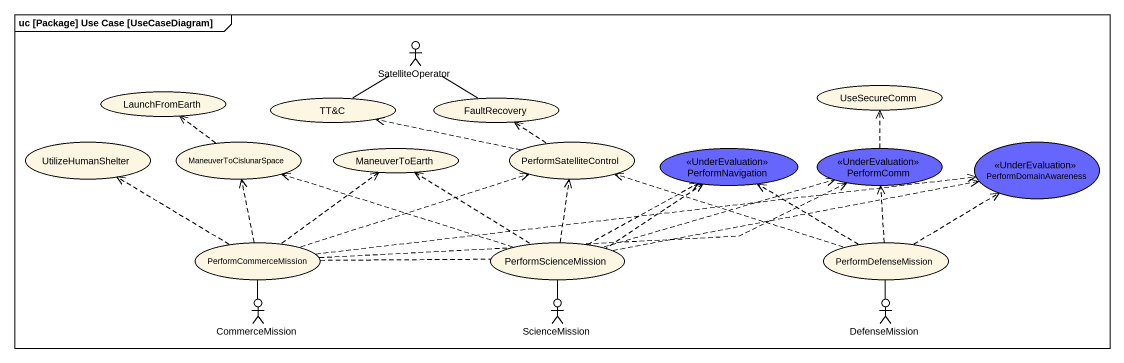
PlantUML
@startuml
mainframe uc [Package] Use Case [UseCaseDiagram]
actor SatelliteOperator
usecase UseSecureComm
usecase LaunchFromEarth
usecase "TT&C" as TT_C
usecase FaultRecovery
usecase UtilizeHumanShelter
usecase ManeuverToCislunarSpace
usecase ManeuverToEarth
usecase PerformSatelliteControl
usecase PerformNavigation <<UnderEvaluation>> #6666FF
usecase PerformComm <<UnderEvaluation>> #6666FF
usecase PerformDomainAwareness <<UnderEvaluation>> #6666FF
usecase PerformCommerceMission
usecase PerformScienceMission
usecase PerformDefenseMission
actor CommerceMission
actor ScienceMission
actor DefenseMission
SatelliteOperator -- TT_C
SatelliteOperator -- FaultRecovery
ManeuverToCislunarSpace .up.> LaunchFromEarth
PerformSatelliteControl .left.> TT_C
PerformSatelliteControl .up.> FaultRecovery
PerformComm .up.> UseSecureComm
PerformCommerceMission .left.> UtilizeHumanShelter
PerformCommerceMission .up.> ManeuverToCislunarSpace
PerformCommerceMission .up.> ManeuverToEarth
PerformCommerceMission .right.> PerformSatelliteControl
PerformCommerceMission .right.> PerformNavigation
PerformCommerceMission .right.> PerformComm
PerformCommerceMission .right.> PerformDomainAwareness
PerformCommerceMission -- CommerceMission
PerformScienceMission .left.> ManeuverToCislunarSpace
PerformScienceMission .up.> ManeuverToEarth
PerformScienceMission .up.> PerformSatelliteControl
PerformScienceMission .right.> PerformNavigation
PerformScienceMission .right.> PerformComm
PerformScienceMission .right.> PerformDomainAwareness
PerformScienceMission -- ScienceMission
PerformDefenseMission .left.> PerformSatelliteControl
PerformDefenseMission .up.> PerformNavigation
PerformDefenseMission .up.> PerformComm
PerformDefenseMission .up.> PerformDomainAwareness
PerformDefenseMission -- DefenseMission
@enduml
